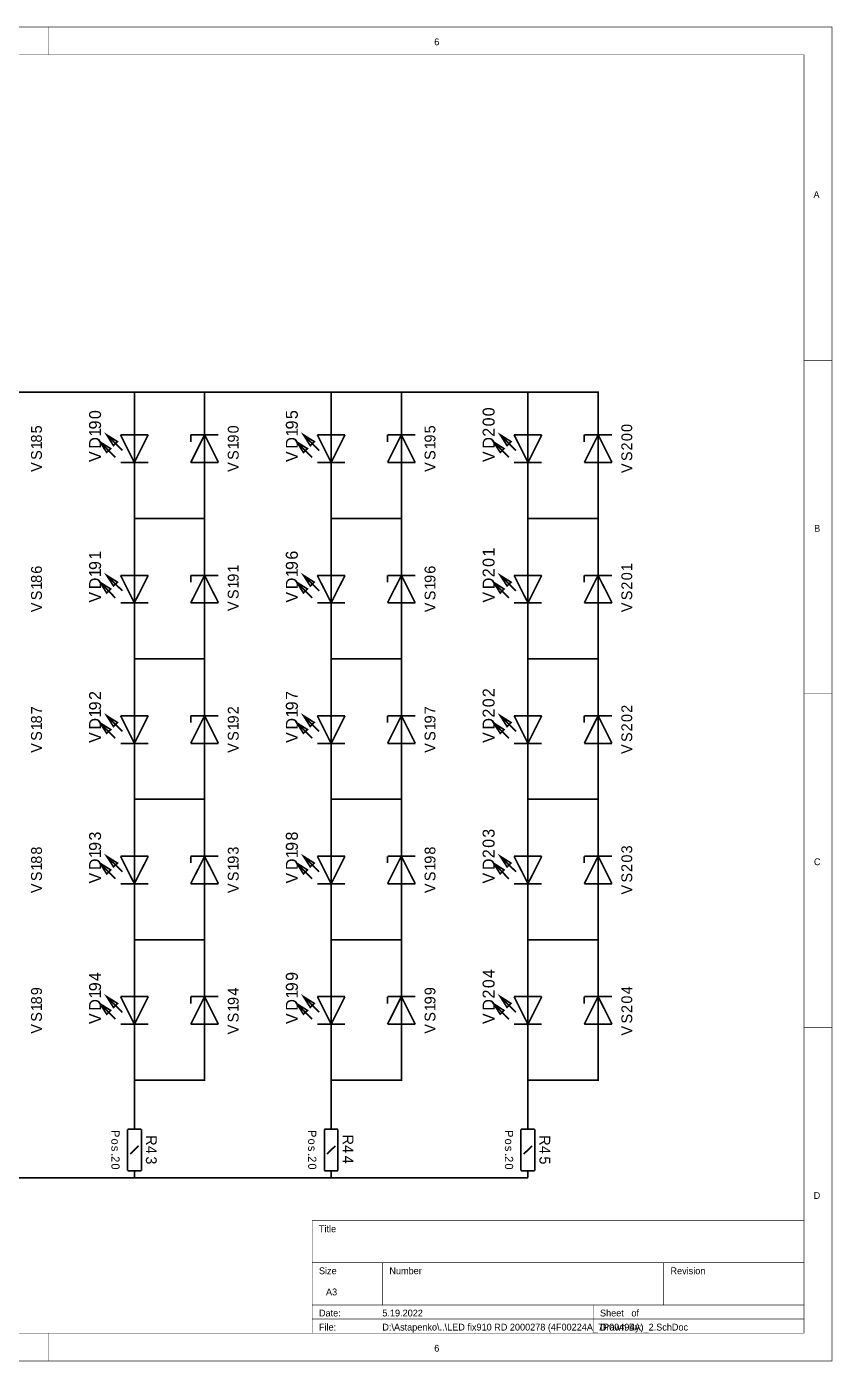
# Model space of a CAD drawing. Header units: millimetres. Extents: x 0 to 33.5, y 0 to 9.5.
# Drawn here: x 27.73 to 33.47, y 0 to 9.5 of the extents above; entities that cross this region are included whole.
import ezdxf

# ---------------------------------------------------------------- set-up
doc = ezdxf.new("R2010")
doc.units = ezdxf.units.MM
doc.header["$MEASUREMENT"] = 0
doc.layers.add('Sheet', color=255, linetype='Continuous')

msp = doc.modelspace()

# ---------------------------------------------------------------- linework, layer by layer
at = {"layer": 'Sheet'}
for points, const_width in [([(0, 9.4983), (0, 0), (33.4646, 0), (33.4646, 9.4983), (0, 9.4983), (0, 9.4983)], 0.0039), ([(0, 9.4983), (33.4646, 9.4983), (33.4646, 0), (0, 0), (0, 9.4983)], 0.0039), ([(0.2005, 9.2995), (0.2005, 0.1988), (33.2657, 0.1988), (33.2657, 9.2995), (0.2005, 9.2995), (0.2005, 9.2995)], 0.0039), ([(0.2005, 9.2995), (33.2657, 9.2995), (33.2657, 0.1988), (0.2005, 0.1988), (0.2005, 9.2995)], 0.0039), ([(28.3319, 6.496), (28.3034, 6.4692), (28.255, 6.5444), (28.3319, 6.496)], 0.0118), ([(28.3803, 6.5461), (28.3519, 6.5177), (28.3034, 6.5945), (28.3803, 6.5461)], 0.0118), ([(28.3803, 6.5461), (28.3519, 6.5177), (28.3034, 6.5945), (28.3803, 6.5461)], 0.0039), ([(29.732, 6.496), (29.7036, 6.4692), (29.6551, 6.5444), (29.732, 6.496)], 0.0118), ([(29.7804, 6.5461), (29.752, 6.5177), (29.7036, 6.5945), (29.7804, 6.5461)], 0.0118), ([(29.7804, 6.5461), (29.752, 6.5177), (29.7036, 6.5945), (29.7804, 6.5461)], 0.0039), ([(31.1305, 6.496), (31.1037, 6.4692), (31.0553, 6.5444), (31.1305, 6.496)], 0.0118), ([(31.1806, 6.5461), (31.1522, 6.5177), (31.1037, 6.5945), (31.1806, 6.5461)], 0.0118), ([(31.1806, 6.5461), (31.1522, 6.5177), (31.1037, 6.5945), (31.1806, 6.5461)], 0.0039), ([(28.3319, 6.496), (28.3034, 6.4692), (28.255, 6.5444), (28.3319, 6.496)], 0.0039), ([(29.732, 6.496), (29.7036, 6.4692), (29.6551, 6.5444), (29.732, 6.496)], 0.0039), ([(31.1305, 6.496), (31.1037, 6.4692), (31.0553, 6.5444), (31.1305, 6.496)], 0.0039), ([(28.3803, 5.5453), (28.3519, 5.5186), (28.3034, 5.5937), (28.3803, 5.5453)], 0.0118), ([(29.7804, 5.5453), (29.752, 5.5186), (29.7036, 5.5937), (29.7804, 5.5453)], 0.0118), ([(31.1806, 5.5453), (31.1522, 5.5186), (31.1037, 5.5937), (31.1806, 5.5453)], 0.0118), ([(28.3319, 5.4968), (28.3034, 5.4684), (28.255, 5.5453), (28.3319, 5.4968)], 0.0118), ([(28.3319, 5.4968), (28.3034, 5.4684), (28.255, 5.5453), (28.3319, 5.4968)], 0.0039), ([(28.3803, 5.5453), (28.3519, 5.5186), (28.3034, 5.5937), (28.3803, 5.5453)], 0.0039), ([(29.732, 5.4968), (29.7036, 5.4684), (29.6551, 5.5453), (29.732, 5.4968)], 0.0118), ([(29.732, 5.4968), (29.7036, 5.4684), (29.6551, 5.5453), (29.732, 5.4968)], 0.0039), ([(29.7804, 5.5453), (29.752, 5.5186), (29.7036, 5.5937), (29.7804, 5.5453)], 0.0039), ([(31.1305, 5.4968), (31.1037, 5.4684), (31.0553, 5.5453), (31.1305, 5.4968)], 0.0118), ([(31.1305, 5.4968), (31.1037, 5.4684), (31.0553, 5.5453), (31.1305, 5.4968)], 0.0039), ([(31.1806, 5.5453), (31.1522, 5.5186), (31.1037, 5.5937), (31.1806, 5.5453)], 0.0039), ([(28.3319, 4.496), (28.3034, 4.4693), (28.255, 4.5445), (28.3319, 4.496)], 0.0118), ([(28.3803, 4.5462), (28.3519, 4.5178), (28.3034, 4.5946), (28.3803, 4.5462)], 0.0118), ([(28.3803, 4.5462), (28.3519, 4.5178), (28.3034, 4.5946), (28.3803, 4.5462)], 0.0039), ([(29.732, 4.496), (29.7036, 4.4693), (29.6551, 4.5445), (29.732, 4.496)], 0.0118), ([(29.7804, 4.5462), (29.752, 4.5178), (29.7036, 4.5946), (29.7804, 4.5462)], 0.0118), ([(29.7804, 4.5462), (29.752, 4.5178), (29.7036, 4.5946), (29.7804, 4.5462)], 0.0039), ([(31.1305, 4.496), (31.1037, 4.4693), (31.0553, 4.5445), (31.1305, 4.496)], 0.0118), ([(31.1806, 4.5462), (31.1522, 4.5178), (31.1037, 4.5946), (31.1806, 4.5462)], 0.0118), ([(31.1806, 4.5462), (31.1522, 4.5178), (31.1037, 4.5946), (31.1806, 4.5462)], 0.0039), ([(28.3319, 4.496), (28.3034, 4.4693), (28.255, 4.5445), (28.3319, 4.496)], 0.0039), ([(29.732, 4.496), (29.7036, 4.4693), (29.6551, 4.5445), (29.732, 4.496)], 0.0039), ([(31.1305, 4.496), (31.1037, 4.4693), (31.0553, 4.5445), (31.1305, 4.496)], 0.0039), ([(28.3803, 3.5454), (28.3519, 3.5186), (28.3034, 3.5938), (28.3803, 3.5454)], 0.0118), ([(29.7804, 3.5454), (29.752, 3.5186), (29.7036, 3.5938), (29.7804, 3.5454)], 0.0118), ([(31.1806, 3.5454), (31.1522, 3.5186), (31.1037, 3.5938), (31.1806, 3.5454)], 0.0118), ([(28.3319, 3.4969), (28.3034, 3.4685), (28.255, 3.5454), (28.3319, 3.4969)], 0.0118), ([(28.3319, 3.4969), (28.3034, 3.4685), (28.255, 3.5454), (28.3319, 3.4969)], 0.0039), ([(28.3803, 3.5454), (28.3519, 3.5186), (28.3034, 3.5938), (28.3803, 3.5454)], 0.0039), ([(29.732, 3.4969), (29.7036, 3.4685), (29.6551, 3.5454), (29.732, 3.4969)], 0.0118), ([(29.732, 3.4969), (29.7036, 3.4685), (29.6551, 3.5454), (29.732, 3.4969)], 0.0039), ([(29.7804, 3.5454), (29.752, 3.5186), (29.7036, 3.5938), (29.7804, 3.5454)], 0.0039), ([(31.1305, 3.4969), (31.1037, 3.4685), (31.0553, 3.5454), (31.1305, 3.4969)], 0.0118), ([(31.1305, 3.4969), (31.1037, 3.4685), (31.0553, 3.5454), (31.1305, 3.4969)], 0.0039), ([(31.1806, 3.5454), (31.1522, 3.5186), (31.1037, 3.5938), (31.1806, 3.5454)], 0.0039), ([(28.3803, 2.5463), (28.3519, 2.5179), (28.3034, 2.5947), (28.3803, 2.5463)], 0.0118), ([(28.3803, 2.5463), (28.3519, 2.5179), (28.3034, 2.5947), (28.3803, 2.5463)], 0.0039), ([(29.7804, 2.5463), (29.752, 2.5179), (29.7036, 2.5947), (29.7804, 2.5463)], 0.0118), ([(29.7804, 2.5463), (29.752, 2.5179), (29.7036, 2.5947), (29.7804, 2.5463)], 0.0039), ([(31.1806, 2.5463), (31.1522, 2.5179), (31.1037, 2.5947), (31.1806, 2.5463)], 0.0118), ([(31.1806, 2.5463), (31.1522, 2.5179), (31.1037, 2.5947), (31.1806, 2.5463)], 0.0039), ([(28.3319, 2.4961), (28.3034, 2.4694), (28.255, 2.5446), (28.3319, 2.4961)], 0.0118), ([(28.3319, 2.4961), (28.3034, 2.4694), (28.255, 2.5446), (28.3319, 2.4961)], 0.0039), ([(29.732, 2.4961), (29.7036, 2.4694), (29.6551, 2.5446), (29.732, 2.4961)], 0.0118), ([(29.732, 2.4961), (29.7036, 2.4694), (29.6551, 2.5446), (29.732, 2.4961)], 0.0039), ([(31.1305, 2.4961), (31.1037, 2.4694), (31.0553, 2.5446), (31.1305, 2.4961)], 0.0118), ([(31.1305, 2.4961), (31.1037, 2.4694), (31.0553, 2.5446), (31.1305, 2.4961)], 0.0039)]:
    msp.add_lwpolyline(points, close=True, dxfattribs=dict(at, const_width=const_width))
for points, const_width in [([(27.8874, 9.4983), (27.8874, 9.2995)], 0.0039), ([(33.4646, 9.4983), (33.2657, 9.4983)], 0.0039), ([(33.4646, 9.4983), (33.4646, 9.2995)], 0.0039), ([(33.4646, 7.1242), (33.2657, 7.1242)], 0.0039), ([(23.4013, 6.8986), (24.3002, 6.8986), (24.8014, 6.8986), (25.7003, 6.8986), (26.2016, 6.8986), (27.1005, 6.8986), (27.6, 6.8986), (28.5006, 6.8986), (29.0002, 6.8986), (29.9007, 6.8986), (30.4003, 6.8986), (30.4003, 6.6931)], 0.0118), ([(28.5006, 6.6931), (28.5006, 6.8986)], 0.0118), ([(29.0002, 6.8986), (29.0002, 6.6931)], 0.0118), ([(29.9007, 6.6931), (29.9007, 6.8986)], 0.0118), ([(31.3009, 6.6931), (31.3009, 6.8986), (30.4003, 6.8986)], 0.0118), ([(31.3009, 6.8986), (31.8004, 6.8986), (31.8004, 6.6931)], 0.0118), ([(28.5006, 6.5945), (28.5006, 6.6931)], 0.0118), ([(29.0002, 6.5945), (29.0002, 6.6931)], 0.0118), ([(29.9007, 6.5945), (29.9007, 6.6931)], 0.0118), ([(30.4003, 6.5945), (30.4003, 6.6931)], 0.0118), ([(31.3009, 6.5945), (31.3009, 6.6931)], 0.0118), ([(31.8004, 6.5945), (31.8004, 6.6931)], 0.0118), ([(28.4154, 6.4826), (28.3034, 6.5945)], 0.0118), ([(28.3803, 6.5461), (28.3034, 6.5945)], 0.0118), ([(28.3519, 6.5177), (28.3034, 6.5945)], 0.0118), ([(28.402, 6.5945), (28.5992, 6.5945)], 0.0118), ([(28.402, 6.5945), (28.5006, 6.3974)], 0.0118), ([(28.5992, 6.5945), (28.5006, 6.3974)], 0.0118), ([(28.5006, 6.3974), (28.5006, 6.5945)], 0.0118), ([(29.0988, 6.5945), (28.9016, 6.5945)], 0.0118), ([(28.9016, 6.3974), (29.0002, 6.5945)], 0.0118), ([(28.9016, 6.5945), (28.9016, 6.5444)], 0.0118), ([(29.0002, 6.3974), (29.0002, 6.5945)], 0.0118), ([(29.0002, 6.5945), (29.0988, 6.3974)], 0.0118), ([(29.8155, 6.4826), (29.7036, 6.5945)], 0.0118), ([(29.7804, 6.5461), (29.7036, 6.5945)], 0.0118), ([(29.752, 6.5177), (29.7036, 6.5945)], 0.0118), ([(29.8022, 6.5945), (29.9993, 6.5945)], 0.0118), ([(29.8022, 6.5945), (29.9007, 6.3974)], 0.0118), ([(29.9993, 6.5945), (29.9007, 6.3974)], 0.0118), ([(29.9007, 6.3974), (29.9007, 6.5945)], 0.0118), ([(30.4989, 6.5945), (30.3017, 6.5945)], 0.0118), ([(30.3017, 6.3974), (30.4003, 6.5945)], 0.0118), ([(30.3017, 6.5945), (30.3017, 6.5444)], 0.0118), ([(30.4003, 6.3974), (30.4003, 6.5945)], 0.0118), ([(30.4003, 6.5945), (30.4989, 6.3974)], 0.0118), ([(31.2157, 6.4826), (31.1037, 6.5945)], 0.0118), ([(31.1806, 6.5461), (31.1037, 6.5945)], 0.0118), ([(31.1522, 6.5177), (31.1037, 6.5945)], 0.0118), ([(31.2023, 6.5945), (31.3995, 6.5945)], 0.0118), ([(31.2023, 6.5945), (31.3009, 6.3974)], 0.0118), ([(31.3995, 6.5945), (31.3009, 6.3974)], 0.0118), ([(31.3009, 6.3974), (31.3009, 6.5945)], 0.0118), ([(31.899, 6.5945), (31.7019, 6.5945)], 0.0118), ([(31.7019, 6.3974), (31.8004, 6.5945)], 0.0118), ([(31.7019, 6.5945), (31.7019, 6.5444)], 0.0118), ([(31.8004, 6.3974), (31.8004, 6.5945)], 0.0118), ([(31.8004, 6.5945), (31.899, 6.3974)], 0.0118), ([(28.3653, 6.4341), (28.255, 6.5444)], 0.0118), ([(29.7654, 6.4341), (29.6551, 6.5444)], 0.0118), ([(31.1655, 6.4341), (31.0553, 6.5444)], 0.0118), ([(28.402, 6.3974), (28.5992, 6.3974)], 0.0118), ([(28.5006, 6.3974), (28.5006, 6.2988)], 0.0118), ([(29.0988, 6.3974), (28.9016, 6.3974)], 0.0118), ([(29.0002, 6.3974), (29.0002, 6.2988)], 0.0118), ([(29.8022, 6.3974), (29.9993, 6.3974)], 0.0118), ([(29.9007, 6.3974), (29.9007, 6.2988)], 0.0118), ([(30.4989, 6.3974), (30.3017, 6.3974)], 0.0118), ([(30.4003, 6.3974), (30.4003, 6.2988)], 0.0118), ([(31.2023, 6.3974), (31.3995, 6.3974)], 0.0118), ([(31.3009, 6.3974), (31.3009, 6.2988)], 0.0118), ([(31.899, 6.3974), (31.7019, 6.3974)], 0.0118), ([(31.8004, 6.3974), (31.8004, 6.2988)], 0.0118), ([(28.5006, 6.2988), (28.5006, 5.9997)], 0.0118), ([(29.0002, 6.2988), (29.0002, 5.9997), (29.0002, 5.6923)], 0.0118), ([(29.9007, 6.2988), (29.9007, 5.9997), (29.9007, 5.6923)], 0.0118), ([(30.4003, 6.2988), (30.4003, 5.9997), (30.4003, 5.6923)], 0.0118), ([(31.3009, 6.2988), (31.3009, 5.9997), (31.3009, 5.6923)], 0.0118), ([(31.8004, 6.2988), (31.8004, 5.9997), (31.8004, 5.6923)], 0.0118), ([(28.5006, 5.6923), (28.5006, 5.9997), (29.0002, 5.9997)], 0.0118), ([(30.4003, 5.9997), (29.9007, 5.9997)], 0.0118), ([(31.8004, 5.9997), (31.3009, 5.9997)], 0.0118), ([(28.5006, 5.5937), (28.5006, 5.6923)], 0.0118), ([(29.0002, 5.5937), (29.0002, 5.6923)], 0.0118), ([(29.9007, 5.5937), (29.9007, 5.6923)], 0.0118), ([(30.4003, 5.5937), (30.4003, 5.6923)], 0.0118), ([(31.3009, 5.5937), (31.3009, 5.6923)], 0.0118), ([(31.8004, 5.5937), (31.8004, 5.6923)], 0.0118), ([(28.3653, 5.4333), (28.255, 5.5453)], 0.0118), ([(28.4154, 5.4835), (28.3034, 5.5937)], 0.0118), ([(28.3803, 5.5453), (28.3034, 5.5937)], 0.0118), ([(28.3519, 5.5186), (28.3034, 5.5937)], 0.0118), ([(28.402, 5.5937), (28.5992, 5.5937)], 0.0118), ([(28.402, 5.5937), (28.5006, 5.3983)], 0.0118), ([(28.5992, 5.5937), (28.5006, 5.3983)], 0.0118), ([(28.5006, 5.3983), (28.5006, 5.5937)], 0.0118), ([(29.0988, 5.5937), (28.9016, 5.5937)], 0.0118), ([(28.9016, 5.3983), (29.0002, 5.5937)], 0.0118), ([(28.9016, 5.5937), (28.9016, 5.5453)], 0.0118), ([(29.0002, 5.3983), (29.0002, 5.5937)], 0.0118), ([(29.0002, 5.5937), (29.0988, 5.3983)], 0.0118), ([(29.7654, 5.4333), (29.6551, 5.5453)], 0.0118), ([(29.8155, 5.4835), (29.7036, 5.5937)], 0.0118), ([(29.7804, 5.5453), (29.7036, 5.5937)], 0.0118), ([(29.752, 5.5186), (29.7036, 5.5937)], 0.0118), ([(29.8022, 5.5937), (29.9993, 5.5937)], 0.0118), ([(29.8022, 5.5937), (29.9007, 5.3983)], 0.0118), ([(29.9993, 5.5937), (29.9007, 5.3983)], 0.0118), ([(29.9007, 5.3983), (29.9007, 5.5937)], 0.0118), ([(30.4989, 5.5937), (30.3017, 5.5937)], 0.0118), ([(30.3017, 5.3983), (30.4003, 5.5937)], 0.0118), ([(30.3017, 5.5937), (30.3017, 5.5453)], 0.0118), ([(30.4003, 5.3983), (30.4003, 5.5937)], 0.0118), ([(30.4003, 5.5937), (30.4989, 5.3983)], 0.0118), ([(31.1655, 5.4333), (31.0553, 5.5453)], 0.0118), ([(31.2157, 5.4835), (31.1037, 5.5937)], 0.0118), ([(31.1806, 5.5453), (31.1037, 5.5937)], 0.0118), ([(31.1522, 5.5186), (31.1037, 5.5937)], 0.0118), ([(31.2023, 5.5937), (31.3995, 5.5937)], 0.0118), ([(31.2023, 5.5937), (31.3009, 5.3983)], 0.0118), ([(31.3995, 5.5937), (31.3009, 5.3983)], 0.0118), ([(31.3009, 5.3983), (31.3009, 5.5937)], 0.0118), ([(31.899, 5.5937), (31.7019, 5.5937)], 0.0118), ([(31.7019, 5.3983), (31.8004, 5.5937)], 0.0118), ([(31.7019, 5.5937), (31.7019, 5.5453)], 0.0118), ([(31.8004, 5.3983), (31.8004, 5.5937)], 0.0118), ([(31.8004, 5.5937), (31.899, 5.3983)], 0.0118), ([(28.402, 5.3983), (28.5992, 5.3983)], 0.0118), ([(28.5006, 5.3983), (28.5006, 5.2997)], 0.0118), ([(29.0988, 5.3983), (28.9016, 5.3983)], 0.0118), ([(29.0002, 5.3983), (29.0002, 5.2997)], 0.0118), ([(29.8022, 5.3983), (29.9993, 5.3983)], 0.0118), ([(29.9007, 5.3983), (29.9007, 5.2997)], 0.0118), ([(30.4989, 5.3983), (30.3017, 5.3983)], 0.0118), ([(30.4003, 5.3983), (30.4003, 5.2997)], 0.0118), ([(31.2023, 5.3983), (31.3995, 5.3983)], 0.0118), ([(31.3009, 5.3983), (31.3009, 5.2997)], 0.0118), ([(31.899, 5.3983), (31.7019, 5.3983)], 0.0118), ([(31.8004, 5.3983), (31.8004, 5.2997)], 0.0118), ([(28.5006, 5.2997), (28.5006, 4.9989)], 0.0118), ([(29.0002, 5.2997), (29.0002, 4.9989), (29.0002, 4.6932)], 0.0118), ([(29.9007, 5.2997), (29.9007, 4.9989), (29.9007, 4.6932)], 0.0118), ([(30.4003, 5.2997), (30.4003, 4.9989), (30.4003, 4.6932)], 0.0118), ([(31.3009, 5.2997), (31.3009, 4.9989), (31.3009, 4.6932)], 0.0118), ([(31.8004, 5.2997), (31.8004, 4.9989), (31.8004, 4.6932)], 0.0118), ([(28.5006, 4.6932), (28.5006, 4.9989), (29.0002, 4.9989)], 0.0118), ([(30.4003, 4.9989), (29.9007, 4.9989)], 0.0118), ([(31.8004, 4.9989), (31.3009, 4.9989)], 0.0118), ([(33.4646, 4.75), (33.2657, 4.75)], 0.0039), ([(28.5006, 4.5946), (28.5006, 4.6932)], 0.0118), ([(29.0002, 4.5946), (29.0002, 4.6932)], 0.0118), ([(29.9007, 4.5946), (29.9007, 4.6932)], 0.0118), ([(30.4003, 4.5946), (30.4003, 4.6932)], 0.0118), ([(31.3009, 4.5946), (31.3009, 4.6932)], 0.0118), ([(31.8004, 4.5946), (31.8004, 4.6932)], 0.0118), ([(28.4154, 4.4827), (28.3034, 4.5946)], 0.0118), ([(28.3803, 4.5462), (28.3034, 4.5946)], 0.0118), ([(28.3519, 4.5178), (28.3034, 4.5946)], 0.0118), ([(28.402, 4.5946), (28.5992, 4.5946)], 0.0118), ([(28.402, 4.5946), (28.5006, 4.3975)], 0.0118), ([(28.5992, 4.5946), (28.5006, 4.3975)], 0.0118), ([(28.5006, 4.3975), (28.5006, 4.5946)], 0.0118), ([(29.0988, 4.5946), (28.9016, 4.5946)], 0.0118), ([(28.9016, 4.3975), (29.0002, 4.5946)], 0.0118), ([(28.9016, 4.5946), (28.9016, 4.5445)], 0.0118), ([(29.0002, 4.3975), (29.0002, 4.5946)], 0.0118), ([(29.0002, 4.5946), (29.0988, 4.3975)], 0.0118), ([(29.8155, 4.4827), (29.7036, 4.5946)], 0.0118), ([(29.7804, 4.5462), (29.7036, 4.5946)], 0.0118), ([(29.752, 4.5178), (29.7036, 4.5946)], 0.0118), ([(29.8022, 4.5946), (29.9993, 4.5946)], 0.0118), ([(29.8022, 4.5946), (29.9007, 4.3975)], 0.0118), ([(29.9993, 4.5946), (29.9007, 4.3975)], 0.0118), ([(29.9007, 4.3975), (29.9007, 4.5946)], 0.0118), ([(30.4989, 4.5946), (30.3017, 4.5946)], 0.0118), ([(30.3017, 4.3975), (30.4003, 4.5946)], 0.0118), ([(30.3017, 4.5946), (30.3017, 4.5445)], 0.0118), ([(30.4003, 4.3975), (30.4003, 4.5946)], 0.0118), ([(30.4003, 4.5946), (30.4989, 4.3975)], 0.0118), ([(31.2157, 4.4827), (31.1037, 4.5946)], 0.0118), ([(31.1806, 4.5462), (31.1037, 4.5946)], 0.0118), ([(31.1522, 4.5178), (31.1037, 4.5946)], 0.0118), ([(31.2023, 4.5946), (31.3995, 4.5946)], 0.0118), ([(31.2023, 4.5946), (31.3009, 4.3975)], 0.0118), ([(31.3995, 4.5946), (31.3009, 4.3975)], 0.0118), ([(31.3009, 4.3975), (31.3009, 4.5946)], 0.0118), ([(31.899, 4.5946), (31.7019, 4.5946)], 0.0118), ([(31.7019, 4.3975), (31.8004, 4.5946)], 0.0118), ([(31.7019, 4.5946), (31.7019, 4.5445)], 0.0118), ([(31.8004, 4.3975), (31.8004, 4.5946)], 0.0118), ([(31.8004, 4.5946), (31.899, 4.3975)], 0.0118), ([(28.3653, 4.4342), (28.255, 4.5445)], 0.0118), ([(29.7654, 4.4342), (29.6551, 4.5445)], 0.0118), ([(31.1655, 4.4342), (31.0553, 4.5445)], 0.0118), ([(28.402, 4.3975), (28.5992, 4.3975)], 0.0118), ([(28.5006, 4.3975), (28.5006, 4.2989)], 0.0118), ([(29.0988, 4.3975), (28.9016, 4.3975)], 0.0118), ([(29.0002, 4.3975), (29.0002, 4.2989)], 0.0118), ([(29.8022, 4.3975), (29.9993, 4.3975)], 0.0118), ([(29.9007, 4.3975), (29.9007, 4.2989)], 0.0118), ([(30.4989, 4.3975), (30.3017, 4.3975)], 0.0118), ([(30.4003, 4.3975), (30.4003, 4.2989)], 0.0118), ([(31.2023, 4.3975), (31.3995, 4.3975)], 0.0118), ([(31.3009, 4.3975), (31.3009, 4.2989)], 0.0118), ([(31.899, 4.3975), (31.7019, 4.3975)], 0.0118), ([(31.8004, 4.3975), (31.8004, 4.2989)], 0.0118), ([(28.5006, 4.2989), (28.5006, 3.9998)], 0.0118), ([(29.0002, 4.2989), (29.0002, 3.9998), (29.0002, 3.6924)], 0.0118), ([(29.9007, 4.2989), (29.9007, 3.9998), (29.9007, 3.6924)], 0.0118), ([(30.4003, 4.2989), (30.4003, 3.9998), (30.4003, 3.6924)], 0.0118), ([(31.3009, 4.2989), (31.3009, 3.9998), (31.3009, 3.6924)], 0.0118), ([(31.8004, 4.2989), (31.8004, 3.9998), (31.8004, 3.6924)], 0.0118), ([(28.5006, 3.6924), (28.5006, 3.9998), (29.0002, 3.9998)], 0.0118), ([(30.4003, 3.9998), (29.9007, 3.9998)], 0.0118), ([(31.8004, 3.9998), (31.3009, 3.9998)], 0.0118), ([(28.5006, 3.5938), (28.5006, 3.6924)], 0.0118), ([(29.0002, 3.5938), (29.0002, 3.6924)], 0.0118), ([(29.9007, 3.5938), (29.9007, 3.6924)], 0.0118), ([(30.4003, 3.5938), (30.4003, 3.6924)], 0.0118), ([(31.3009, 3.5938), (31.3009, 3.6924)], 0.0118), ([(31.8004, 3.5938), (31.8004, 3.6924)], 0.0118), ([(28.3653, 3.4334), (28.255, 3.5454)], 0.0118), ([(28.4154, 3.4836), (28.3034, 3.5938)], 0.0118), ([(28.3803, 3.5454), (28.3034, 3.5938)], 0.0118), ([(28.3519, 3.5186), (28.3034, 3.5938)], 0.0118), ([(28.402, 3.5938), (28.5992, 3.5938)], 0.0118), ([(28.402, 3.5938), (28.5006, 3.3983)], 0.0118), ([(28.5992, 3.5938), (28.5006, 3.3983)], 0.0118), ([(28.5006, 3.3983), (28.5006, 3.5938)], 0.0118), ([(29.0988, 3.5938), (28.9016, 3.5938)], 0.0118), ([(28.9016, 3.3983), (29.0002, 3.5938)], 0.0118), ([(28.9016, 3.5938), (28.9016, 3.5454)], 0.0118), ([(29.0002, 3.3983), (29.0002, 3.5938)], 0.0118), ([(29.0002, 3.5938), (29.0988, 3.3983)], 0.0118), ([(29.7654, 3.4334), (29.6551, 3.5454)], 0.0118), ([(29.8155, 3.4836), (29.7036, 3.5938)], 0.0118), ([(29.7804, 3.5454), (29.7036, 3.5938)], 0.0118), ([(29.752, 3.5186), (29.7036, 3.5938)], 0.0118), ([(29.8022, 3.5938), (29.9993, 3.5938)], 0.0118), ([(29.8022, 3.5938), (29.9007, 3.3983)], 0.0118), ([(29.9993, 3.5938), (29.9007, 3.3983)], 0.0118), ([(29.9007, 3.3983), (29.9007, 3.5938)], 0.0118), ([(30.4989, 3.5938), (30.3017, 3.5938)], 0.0118), ([(30.3017, 3.3983), (30.4003, 3.5938)], 0.0118), ([(30.3017, 3.5938), (30.3017, 3.5454)], 0.0118), ([(30.4003, 3.3983), (30.4003, 3.5938)], 0.0118), ([(30.4003, 3.5938), (30.4989, 3.3983)], 0.0118), ([(31.1655, 3.4334), (31.0553, 3.5454)], 0.0118), ([(31.2157, 3.4836), (31.1037, 3.5938)], 0.0118), ([(31.1806, 3.5454), (31.1037, 3.5938)], 0.0118), ([(31.1522, 3.5186), (31.1037, 3.5938)], 0.0118), ([(31.2023, 3.5938), (31.3995, 3.5938)], 0.0118), ([(31.2023, 3.5938), (31.3009, 3.3983)], 0.0118), ([(31.3995, 3.5938), (31.3009, 3.3983)], 0.0118), ([(31.3009, 3.3983), (31.3009, 3.5938)], 0.0118), ([(31.899, 3.5938), (31.7019, 3.5938)], 0.0118), ([(31.7019, 3.3983), (31.8004, 3.5938)], 0.0118), ([(31.7019, 3.5938), (31.7019, 3.5454)], 0.0118), ([(31.8004, 3.3983), (31.8004, 3.5938)], 0.0118), ([(31.8004, 3.5938), (31.899, 3.3983)], 0.0118), ([(28.402, 3.3983), (28.5992, 3.3983)], 0.0118), ([(28.5006, 3.3983), (28.5006, 3.2998)], 0.0118), ([(29.0988, 3.3983), (28.9016, 3.3983)], 0.0118), ([(29.0002, 3.3983), (29.0002, 3.2998)], 0.0118), ([(29.8022, 3.3983), (29.9993, 3.3983)], 0.0118), ([(29.9007, 3.3983), (29.9007, 3.2998)], 0.0118), ([(30.4989, 3.3983), (30.3017, 3.3983)], 0.0118), ([(30.4003, 3.3983), (30.4003, 3.2998)], 0.0118), ([(31.2023, 3.3983), (31.3995, 3.3983)], 0.0118), ([(31.3009, 3.3983), (31.3009, 3.2998)], 0.0118), ([(31.899, 3.3983), (31.7019, 3.3983)], 0.0118), ([(31.8004, 3.3983), (31.8004, 3.2998)], 0.0118), ([(28.5006, 3.2998), (28.5006, 2.999)], 0.0118), ([(29.0002, 3.2998), (29.0002, 2.999), (29.0002, 2.6933)], 0.0118), ([(29.9007, 3.2998), (29.9007, 2.999), (29.9007, 2.6933)], 0.0118), ([(30.4003, 3.2998), (30.4003, 2.999), (30.4003, 2.6933)], 0.0118), ([(31.3009, 3.2998), (31.3009, 2.999), (31.3009, 2.6933)], 0.0118), ([(31.8004, 3.2998), (31.8004, 2.999), (31.8004, 2.6933)], 0.0118), ([(28.5006, 2.6933), (28.5006, 2.999), (29.0002, 2.999)], 0.0118), ([(30.4003, 2.999), (29.9007, 2.999)], 0.0118), ([(31.8004, 2.999), (31.3009, 2.999)], 0.0118), ([(28.5006, 2.5947), (28.5006, 2.6933)], 0.0118), ([(29.0002, 2.5947), (29.0002, 2.6933)], 0.0118), ([(29.9007, 2.5947), (29.9007, 2.6933)], 0.0118), ([(30.4003, 2.5947), (30.4003, 2.6933)], 0.0118), ([(31.3009, 2.5947), (31.3009, 2.6933)], 0.0118), ([(31.8004, 2.5947), (31.8004, 2.6933)], 0.0118), ([(28.4154, 2.4828), (28.3034, 2.5947)], 0.0118), ([(28.3803, 2.5463), (28.3034, 2.5947)], 0.0118), ([(28.3519, 2.5179), (28.3034, 2.5947)], 0.0118), ([(28.402, 2.5947), (28.5992, 2.5947)], 0.0118), ([(28.402, 2.5947), (28.5006, 2.3976)], 0.0118), ([(28.5992, 2.5947), (28.5006, 2.3976)], 0.0118), ([(28.5006, 2.3976), (28.5006, 2.5947)], 0.0118), ([(29.0988, 2.5947), (28.9016, 2.5947)], 0.0118), ([(28.9016, 2.3976), (29.0002, 2.5947)], 0.0118), ([(28.9016, 2.5947), (28.9016, 2.5446)], 0.0118), ([(29.0002, 2.3976), (29.0002, 2.5947)], 0.0118), ([(29.0002, 2.5947), (29.0988, 2.3976)], 0.0118), ([(29.8155, 2.4828), (29.7036, 2.5947)], 0.0118), ([(29.7804, 2.5463), (29.7036, 2.5947)], 0.0118), ([(29.752, 2.5179), (29.7036, 2.5947)], 0.0118), ([(29.8022, 2.5947), (29.9993, 2.5947)], 0.0118), ([(29.8022, 2.5947), (29.9007, 2.3976)], 0.0118), ([(29.9993, 2.5947), (29.9007, 2.3976)], 0.0118), ([(29.9007, 2.3976), (29.9007, 2.5947)], 0.0118), ([(30.4989, 2.5947), (30.3017, 2.5947)], 0.0118), ([(30.3017, 2.3976), (30.4003, 2.5947)], 0.0118), ([(30.3017, 2.5947), (30.3017, 2.5446)], 0.0118), ([(30.4003, 2.3976), (30.4003, 2.5947)], 0.0118), ([(30.4003, 2.5947), (30.4989, 2.3976)], 0.0118), ([(31.2157, 2.4828), (31.1037, 2.5947)], 0.0118), ([(31.1806, 2.5463), (31.1037, 2.5947)], 0.0118), ([(31.1522, 2.5179), (31.1037, 2.5947)], 0.0118), ([(31.2023, 2.5947), (31.3995, 2.5947)], 0.0118), ([(31.2023, 2.5947), (31.3009, 2.3976)], 0.0118), ([(31.3995, 2.5947), (31.3009, 2.3976)], 0.0118), ([(31.3009, 2.3976), (31.3009, 2.5947)], 0.0118), ([(31.899, 2.5947), (31.7019, 2.5947)], 0.0118), ([(31.7019, 2.3976), (31.8004, 2.5947)], 0.0118), ([(31.7019, 2.5947), (31.7019, 2.5446)], 0.0118), ([(31.8004, 2.3976), (31.8004, 2.5947)], 0.0118), ([(31.8004, 2.5947), (31.899, 2.3976)], 0.0118), ([(28.3653, 2.4343), (28.255, 2.5446)], 0.0118), ([(29.7654, 2.4343), (29.6551, 2.5446)], 0.0118), ([(31.1655, 2.4343), (31.0553, 2.5446)], 0.0118), ([(28.402, 2.3976), (28.5992, 2.3976)], 0.0118), ([(28.5006, 2.3976), (28.5006, 2.299)], 0.0118), ([(29.0988, 2.3976), (28.9016, 2.3976)], 0.0118), ([(29.0002, 2.3976), (29.0002, 2.299)], 0.0118), ([(29.8022, 2.3976), (29.9993, 2.3976)], 0.0118), ([(29.9007, 2.3976), (29.9007, 2.299)], 0.0118), ([(30.4989, 2.3976), (30.3017, 2.3976)], 0.0118), ([(30.4003, 2.3976), (30.4003, 2.299)], 0.0118), ([(31.2023, 2.3976), (31.3995, 2.3976)], 0.0118), ([(31.3009, 2.3976), (31.3009, 2.299)], 0.0118), ([(31.899, 2.3976), (31.7019, 2.3976)], 0.0118), ([(31.8004, 2.3976), (31.8004, 2.299)], 0.0118), ([(33.4646, 2.3742), (33.2657, 2.3742)], 0.0039), ([(28.5006, 1.6992), (28.5006, 1.9999), (29.0002, 1.9999), (29.0002, 2.299)], 0.0118), ([(28.5006, 2.299), (28.5006, 1.9999)], 0.0118), ([(30.4003, 2.299), (30.4003, 1.9999), (29.9007, 1.9999)], 0.0118), ([(29.9007, 2.299), (29.9007, 1.9999), (29.9007, 1.6992)], 0.0118), ([(31.8004, 2.299), (31.8004, 1.9999), (31.3009, 1.9999)], 0.0118), ([(31.3009, 2.299), (31.3009, 1.9999), (31.3009, 1.6992)], 0.0118), ([(28.4521, 1.355), (28.4521, 1.6507)], 0.0118), ([(28.4521, 1.6507), (28.5507, 1.6507)], 0.0118), ([(28.5006, 1.6507), (28.5006, 1.6992)], 0.0118), ([(28.5507, 1.6507), (28.5507, 1.355)], 0.0118), ([(29.8523, 1.355), (29.8523, 1.6507)], 0.0118), ([(29.8523, 1.6507), (29.9492, 1.6507)], 0.0118), ([(29.9007, 1.6507), (29.9007, 1.6992)], 0.0118), ([(29.9492, 1.6507), (29.9492, 1.355)], 0.0118), ([(31.2507, 1.355), (31.2507, 1.6507)], 0.0118), ([(31.2507, 1.6507), (31.3493, 1.6507)], 0.0118), ([(31.3009, 1.6507), (31.3009, 1.6992)], 0.0118), ([(31.3493, 1.6507), (31.3493, 1.355)], 0.0118), ([(28.5307, 1.5321), (28.4705, 1.4736)], 0.0118), ([(29.9308, 1.5321), (29.8707, 1.4736)], 0.0118), ([(31.3309, 1.5321), (31.2708, 1.4736)], 0.0118), ([(28.5507, 1.355), (28.4521, 1.355)], 0.0118), ([(28.5006, 1.355), (28.5006, 1.3049)], 0.0118), ([(29.9492, 1.355), (29.8523, 1.355)], 0.0118), ([(29.9007, 1.355), (29.9007, 1.3049)], 0.0118), ([(31.3493, 1.355), (31.2507, 1.355)], 0.0118), ([(31.3009, 1.355), (31.3009, 1.3049)], 0.0118), ([(22.9001, 1.3049), (24.3002, 1.3049), (25.7003, 1.3049), (27.1005, 1.3049), (28.5006, 1.3049), (29.9007, 1.3049), (31.3009, 1.3049)], 0.0118), ([(29.7654, 0.9991), (33.2657, 0.9991)], 0.0039), ([(29.7654, 0.9991), (29.7654, 0.1988)], 0.0039), ([(29.7654, 0.7001), (33.2657, 0.7001)], 0.0039), ([(30.265, 0.7001), (30.265, 0.3993)], 0.0039), ([(32.2649, 0.7001), (32.2649, 0.3993)], 0.0039), ([(29.7654, 0.3993), (33.2657, 0.3993)], 0.0039), ([(31.7654, 0.3993), (31.7654, 0.1988)], 0.0039), ([(29.7654, 0.2991), (33.2657, 0.2991)], 0.0039), ([(27.8874, 0), (27.8874, 0.1988)], 0.0039), ([(33.4646, 0), (33.4646, 0.1988)], 0.0039)]:
    msp.add_lwpolyline(points, dxfattribs=dict(at, const_width=const_width))

# ---------------------------------------------------------------- texts
for s, height, p in [('6', 0.0485, (30.6342, 9.368)), ('A', 0.0485, (33.3326, 8.2803)), ('B', 0.0485, (33.3376, 5.9045)), ('C', 0.0485, (33.3359, 3.5303)), ('D', 0.0485, (33.3342, 1.1545)), ('Title', 0.04845, (29.8139, 0.9173)), ('Size', 0.04845, (29.8139, 0.6182)), ('Number', 0.04845, (30.3151, 0.6182)), ('Revision', 0.04845, (32.3151, 0.6182)), ('A3', 0.04845, (29.864, 0.4678)), ('Date:', 0.04845, (29.8139, 0.3174)), ('5.19.2022', 0.04845, (30.265, 0.3174)), ('Sheet   of', 0.04845, (31.8138, 0.3174)), ('File:', 0.04845, (29.8139, 0.2172)), ('D:\\Astapenko\\..\\LED fix910 RD 2000278 (4F00224A_7P00494A)_2.SchDoc', 0.048452, (30.265, 0.2172)), ('Drawn By:', 0.04845, (31.8138, 0.2172)), ('6', 0.0485, (30.6342, 0.0668))]:
    msp.add_text(s, height=height, dxfattribs=at).set_placement(p)
for s, height, rotation, p in [('0', 0.0852, 90, (28.2633, 6.7065)), ('5', 0.0852, 90, (29.6635, 6.7065)), ('0', 0.0852, 90, (31.0636, 6.7265)), ('5', 0.0769, 90, (27.8423, 6.6046)), ('9', 0.0852, 90, (28.2633, 6.633)), ('0', 0.0769, 90, (29.2424, 6.6046)), ('9', 0.0852, 90, (29.6635, 6.633)), ('5', 0.0769, 90, (30.6426, 6.6046)), ('0', 0.0852, 90, (31.0636, 6.6547)), ('0', 0.0769, 90, (32.0427, 6.6146)), ('8', 0.0769, 90, (27.8423, 6.5394)), ('1', 0.0852, 90, (28.2633, 6.5812)), ('D', 0.0852, 90, (28.2633, 6.496)), ('9', 0.0769, 90, (29.2424, 6.5394)), ('1', 0.0852, 90, (29.6635, 6.5812)), ('D', 0.0852, 90, (29.6635, 6.496)), ('9', 0.0769, 90, (30.6426, 6.5394)), ('2', 0.0852, 90, (31.0636, 6.5812)), ('D', 0.0852, 90, (31.0636, 6.496)), ('0', 0.0769, 90, (32.0427, 6.5494)), ('S', 0.0769, 90, (27.8423, 6.4158)), ('1', 0.0769, 90, (27.8423, 6.4909)), ('V', 0.0852, 90, (28.2633, 6.4007)), ('S', 0.0769, 90, (29.2424, 6.4158)), ('1', 0.0769, 90, (29.2424, 6.4909)), ('V', 0.0852, 90, (29.6635, 6.4007)), ('S', 0.0769, 90, (30.6426, 6.4158)), ('1', 0.0769, 90, (30.6426, 6.4909)), ('V', 0.0852, 90, (31.0636, 6.4007)), ('2', 0.0769, 90, (32.0427, 6.4826)), ('S', 0.0769, 90, (32.0427, 6.4074)), ('V', 0.0769, 90, (27.8423, 6.3305)), ('V', 0.0769, 90, (29.2424, 6.3305)), ('V', 0.0769, 90, (30.6426, 6.3305)), ('V', 0.0769, 90, (32.0427, 6.3222)), ('1', 0.0852, 90, (28.2633, 5.7057)), ('6', 0.0852, 90, (29.6635, 5.7057)), ('0', 0.0852, 90, (31.0636, 5.6539)), ('1', 0.0852, 90, (31.0636, 5.7274)), ('6', 0.0769, 90, (27.8423, 5.6054)), ('9', 0.0852, 90, (28.2633, 5.6322)), ('1', 0.0852, 90, (28.2633, 5.5804)), ('1', 0.0769, 90, (29.2424, 5.6138)), ('9', 0.0852, 90, (29.6635, 5.6322)), ('1', 0.0852, 90, (29.6635, 5.5804)), ('6', 0.0769, 90, (30.6426, 5.6054)), ('2', 0.0852, 90, (31.0636, 5.5804)), ('0', 0.0769, 90, (32.0427, 5.5587)), ('1', 0.0769, 90, (32.0427, 5.6238)), ('8', 0.0769, 90, (27.8423, 5.5403)), ('1', 0.0769, 90, (27.8423, 5.4918)), ('D', 0.0852, 90, (28.2633, 5.4952)), ('9', 0.0769, 90, (29.2424, 5.5486)), ('1', 0.0769, 90, (29.2424, 5.5002)), ('D', 0.0852, 90, (29.6635, 5.4952)), ('9', 0.0769, 90, (30.6426, 5.5403)), ('1', 0.0769, 90, (30.6426, 5.4918)), ('D', 0.0852, 90, (31.0636, 5.4952)), ('2', 0.0769, 90, (32.0427, 5.4918)), ('S', 0.0769, 90, (27.8423, 5.4166)), ('V', 0.0852, 90, (28.2633, 5.3999)), ('S', 0.0769, 90, (29.2424, 5.425)), ('V', 0.0852, 90, (29.6635, 5.3999)), ('S', 0.0769, 90, (30.6426, 5.4166)), ('V', 0.0852, 90, (31.0636, 5.3999)), ('S', 0.0769, 90, (32.0427, 5.4166)), ('V', 0.0769, 90, (27.8423, 5.3314)), ('V', 0.0769, 90, (29.2424, 5.3398)), ('V', 0.0769, 90, (30.6426, 5.3314)), ('V', 0.0769, 90, (32.0427, 5.3314)), ('2', 0.0852, 90, (28.2633, 4.7066)), ('7', 0.0852, 90, (29.6635, 4.7066)), ('2', 0.0852, 90, (31.0636, 4.7266)), ('7', 0.0769, 90, (27.8423, 4.6046)), ('9', 0.0852, 90, (28.2633, 4.633)), ('2', 0.0769, 90, (29.2424, 4.6046)), ('9', 0.0852, 90, (29.6635, 4.633)), ('7', 0.0769, 90, (30.6426, 4.6046)), ('0', 0.0852, 90, (31.0636, 4.6548)), ('2', 0.0769, 90, (32.0427, 4.6147)), ('8', 0.0769, 90, (27.8423, 4.5395)), ('1', 0.0852, 90, (28.2633, 4.5813)), ('D', 0.0852, 90, (28.2633, 4.496)), ('9', 0.0769, 90, (29.2424, 4.5395)), ('1', 0.0852, 90, (29.6635, 4.5813)), ('D', 0.0852, 90, (29.6635, 4.496)), ('9', 0.0769, 90, (30.6426, 4.5395)), ('2', 0.0852, 90, (31.0636, 4.5813)), ('D', 0.0852, 90, (31.0636, 4.496)), ('0', 0.0769, 90, (32.0427, 4.5495)), ('S', 0.0769, 90, (27.8423, 4.4158)), ('1', 0.0769, 90, (27.8423, 4.491)), ('V', 0.0852, 90, (28.2633, 4.4008)), ('S', 0.0769, 90, (29.2424, 4.4158)), ('1', 0.0769, 90, (29.2424, 4.491)), ('V', 0.0852, 90, (29.6635, 4.4008)), ('S', 0.0769, 90, (30.6426, 4.4158)), ('1', 0.0769, 90, (30.6426, 4.491)), ('V', 0.0852, 90, (31.0636, 4.4008)), ('2', 0.0769, 90, (32.0427, 4.4827)), ('S', 0.0769, 90, (32.0427, 4.4075)), ('V', 0.0769, 90, (27.8423, 4.3306)), ('V', 0.0769, 90, (29.2424, 4.3306)), ('V', 0.0769, 90, (30.6426, 4.3306)), ('V', 0.0769, 90, (32.0427, 4.3223)), ('3', 0.0852, 90, (28.2633, 3.7058)), ('8', 0.0852, 90, (29.6635, 3.7058)), ('3', 0.0852, 90, (31.0636, 3.7258)), ('0', 0.0852, 90, (31.0636, 3.654)), ('8', 0.0769, 90, (27.8423, 3.6055)), ('9', 0.0852, 90, (28.2633, 3.6323)), ('1', 0.0852, 90, (28.2633, 3.5805)), ('3', 0.0769, 90, (29.2424, 3.6055)), ('9', 0.0852, 90, (29.6635, 3.6323)), ('1', 0.0852, 90, (29.6635, 3.5805)), ('8', 0.0769, 90, (30.6426, 3.6055)), ('2', 0.0852, 90, (31.0636, 3.5805)), ('3', 0.0769, 90, (32.0427, 3.6139)), ('8', 0.0769, 90, (27.8423, 3.5404)), ('1', 0.0769, 90, (27.8423, 3.4919)), ('D', 0.0852, 90, (28.2633, 3.4953)), ('9', 0.0769, 90, (29.2424, 3.5404)), ('1', 0.0769, 90, (29.2424, 3.4919)), ('D', 0.0852, 90, (29.6635, 3.4953)), ('9', 0.0769, 90, (30.6426, 3.5404)), ('1', 0.0769, 90, (30.6426, 3.4919)), ('D', 0.0852, 90, (31.0636, 3.4953)), ('0', 0.0769, 90, (32.0427, 3.5487)), ('2', 0.0769, 90, (32.0427, 3.4819)), ('S', 0.0769, 90, (27.8423, 3.4167)), ('V', 0.0852, 90, (28.2633, 3.4)), ('S', 0.0769, 90, (29.2424, 3.4167)), ('V', 0.0852, 90, (29.6635, 3.4)), ('S', 0.0769, 90, (30.6426, 3.4167)), ('V', 0.0852, 90, (31.0636, 3.4)), ('S', 0.0769, 90, (32.0427, 3.4067)), ('V', 0.0769, 90, (27.8423, 3.3315)), ('V', 0.0769, 90, (29.2424, 3.3315)), ('V', 0.0769, 90, (30.6426, 3.3315)), ('V', 0.0769, 90, (32.0427, 3.3215)), ('4', 0.0852, 90, (28.2633, 2.705)), ('9', 0.0852, 90, (29.6635, 2.7066)), ('4', 0.0852, 90, (31.0636, 2.7267)), ('9', 0.0852, 90, (28.2633, 2.6331)), ('9', 0.0852, 90, (29.6635, 2.6331)), ('0', 0.0852, 90, (31.0636, 2.6549)), ('4', 0.0769, 90, (32.0427, 2.6114)), ('9', 0.0769, 90, (27.8423, 2.6047)), ('8', 0.0769, 90, (27.8423, 2.5396)), ('1', 0.0852, 90, (28.2633, 2.5813)), ('D', 0.0852, 90, (28.2633, 2.4945)), ('9', 0.0769, 90, (29.2424, 2.5346)), ('4', 0.0769, 90, (29.2424, 2.6014)), ('1', 0.0852, 90, (29.6635, 2.5813)), ('D', 0.0852, 90, (29.6635, 2.4945)), ('9', 0.0769, 90, (30.6426, 2.6047)), ('9', 0.0769, 90, (30.6426, 2.5396)), ('2', 0.0852, 90, (31.0636, 2.5813)), ('D', 0.0852, 90, (31.0636, 2.4945)), ('0', 0.0769, 90, (32.0427, 2.5446)), ('S', 0.0769, 90, (27.8423, 2.4159)), ('1', 0.0769, 90, (27.8423, 2.4911)), ('V', 0.0852, 90, (28.2633, 2.3992)), ('S', 0.0769, 90, (29.2424, 2.4109)), ('1', 0.0769, 90, (29.2424, 2.4861)), ('V', 0.0852, 90, (29.6635, 2.3992)), ('S', 0.0769, 90, (30.6426, 2.4159)), ('1', 0.0769, 90, (30.6426, 2.4911)), ('V', 0.0852, 90, (31.0636, 2.3992)), ('2', 0.0769, 90, (32.0427, 2.4778)), ('V', 0.0769, 90, (27.8423, 2.3307)), ('V', 0.0769, 90, (29.2424, 2.3257)), ('V', 0.0769, 90, (30.6426, 2.3307)), ('S', 0.0769, 90, (32.0427, 2.4026)), ('V', 0.0769, 90, (32.0427, 2.3174)), ('P', 0.0585, 270, (28.3369, 1.644)), ('P', 0.0585, 270, (29.737, 1.644)), ('P', 0.0585, 270, (31.1371, 1.644)), ('o', 0.0585, 270, (28.3369, 1.5839)), ('s', 0.0585, 270, (28.3369, 1.5321)), ('R', 0.0769, 270, (28.5825, 1.6073)), ('4', 0.0769, 270, (28.5825, 1.5321)), ('o', 0.0585, 270, (29.737, 1.5839)), ('s', 0.0585, 270, (29.737, 1.5321)), ('R', 0.0769, 270, (29.9826, 1.6123)), ('4', 0.0769, 270, (29.9826, 1.5371)), ('o', 0.0585, 270, (31.1371, 1.5839)), ('s', 0.0585, 270, (31.1371, 1.5321)), ('R', 0.0769, 270, (31.3827, 1.6073)), ('4', 0.0769, 270, (31.3827, 1.5321)), ('.', 0.0585, 270, (28.3369, 1.4803)), ('2', 0.0585, 270, (28.3369, 1.4586)), ('3', 0.0769, 270, (28.5825, 1.4569)), ('.', 0.0585, 270, (29.737, 1.4803)), ('2', 0.0585, 270, (29.737, 1.4586)), ('4', 0.0769, 270, (29.9826, 1.4619)), ('.', 0.0585, 270, (31.1371, 1.4803)), ('2', 0.0585, 270, (31.1371, 1.4586)), ('5', 0.0769, 270, (31.3827, 1.4569)), ('0', 0.0585, 270, (28.3369, 1.4068)), ('0', 0.0585, 270, (29.737, 1.4068)), ('0', 0.0585, 270, (31.1371, 1.4068))]:
    msp.add_text(s, height=height, rotation=rotation, dxfattribs=at).set_placement(p)

doc.saveas('drawing.dxf')
